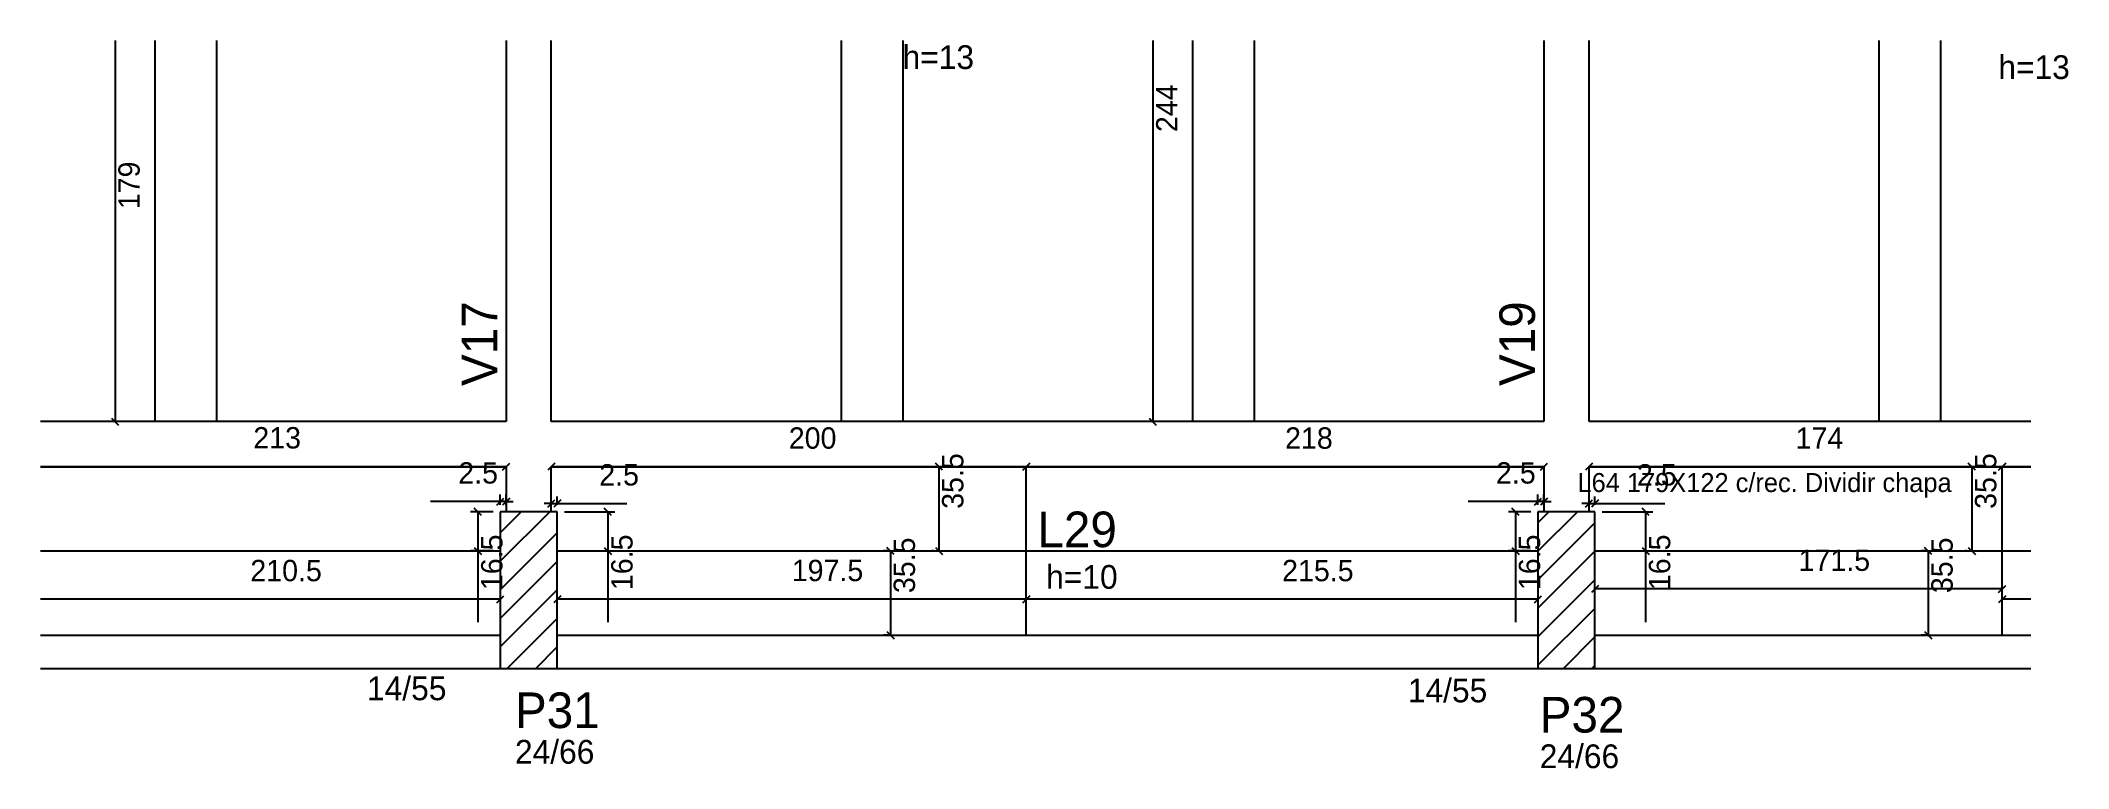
# Model space of a CAD drawing. Header units: metres. Extents: x 5167 to 6021, y 1540 to 1847.
import ezdxf

# ---------------------------------------------------------------- set-up
doc = ezdxf.new("R2010")
doc.units = ezdxf.units.M
for name, color, linetype in [('3', 7, 'Continuous'), ('4', 7, 'Continuous'), ('7', 7, 'Continuous'), ('AUX00', 7, 'Continuous'), ('Painéis', 7, 'Continuous')]:
    doc.layers.add(name, color=color, linetype=linetype)

msp = doc.modelspace()

# ---------------------------------------------------------------- linework, layer by layer
at = {"layer": '3', "color": 3, "lineweight": 25}
for p, q in [((5361.04, 1627.13), (5381.89, 1647.98)), ((5361.04, 1639.15), (5369.87, 1647.98)), ((5798.04, 1631.38), (5814.64, 1647.98)), ((5798.04, 1643.4), (5802.61, 1647.98)), ((5798.04, 1619.36), (5822.04, 1643.36)), ((5361.04, 1615.11), (5385.04, 1639.11)), ((5798.04, 1607.34), (5822.04, 1631.34)), ((5361.04, 1603.09), (5385.04, 1627.09)), ((5361.04, 1591.07), (5385.04, 1615.07)), ((5798.04, 1595.32), (5822.04, 1619.32)), ((5798.04, 1583.3), (5822.04, 1607.3)), ((5363.97, 1581.98), (5385.04, 1603.05)), ((5167.44, 1595.98), (5361.04, 1595.98)), ((5375.99, 1581.98), (5385.04, 1591.03)), ((5385.04, 1595.98), (5798.04, 1595.98)), ((5808.74, 1581.98), (5822.04, 1595.28)), ((5822.04, 1595.98), (6005.54, 1595.98)), ((5167.44, 1581.98), (5361.04, 1581.98)), ((5385.04, 1581.98), (5798.04, 1581.98)), ((5820.76, 1581.98), (5822.04, 1583.26)), ((5822.04, 1581.98), (6005.54, 1581.98))]:
    msp.add_line(p, q, dxfattribs=at)
for points in [[(5363.54, 1846.55), (5363.54, 1685.98)], [(5382.54, 1685.98), (5382.54, 1846.55)], [(5800.54, 1846.55), (5800.54, 1685.98)], [(5819.54, 1685.98), (5819.54, 1846.55)], [(5363.54, 1685.98), (5167.44, 1685.98)], [(5800.54, 1685.98), (5382.54, 1685.98)], [(6005.54, 1685.98), (5819.54, 1685.98)], [(5167.44, 1666.98), (5363.54, 1666.98)], [(5363.54, 1666.98), (5363.54, 1647.98)], [(5382.54, 1666.98), (5800.54, 1666.98)], [(5382.54, 1647.98), (5382.54, 1666.98)], [(5800.54, 1666.98), (5800.54, 1647.98)], [(5819.54, 1666.98), (6005.54, 1666.98)], [(5819.54, 1647.98), (5819.54, 1666.98)]]:
    msp.add_lwpolyline(points, dxfattribs=at)
at = {"layer": '7', "color": 7, "lineweight": 25}
for points in [[(5385.04, 1647.98), (5361.04, 1647.98)], [(5361.04, 1647.98), (5361.04, 1581.98)], [(5385.04, 1581.98), (5385.04, 1647.98)], [(5822.04, 1647.98), (5798.04, 1647.98)], [(5798.04, 1647.98), (5798.04, 1581.98)], [(5822.04, 1581.98), (5822.04, 1647.98)], [(5361.04, 1581.98), (5385.04, 1581.98)], [(5798.04, 1581.98), (5822.04, 1581.98)]]:
    msp.add_lwpolyline(points, dxfattribs=at)
at = {"layer": 'Painéis', "color": 4, "lineweight": 25}
for p, q in [((5198.8, 1846.55), (5198.8, 1685.98)), ((5635.8, 1846.55), (5635.8, 1685.98)), ((5363.54, 1666.98), (5167.44, 1666.98)), ((5582.54, 1666.98), (5382.54, 1666.98)), ((5543.51, 1666.98), (5542.76, 1666.98)), ((5545.76, 1666.98), (5545.76, 1631.48)), ((5800.54, 1666.98), (5582.54, 1666.98)), ((5993.54, 1666.98), (5819.54, 1666.98)), ((5978.51, 1666.98), (5977.76, 1666.98)), ((5980.76, 1666.98), (5980.76, 1631.48)), ((6005.54, 1666.98), (5993.54, 1666.98)), ((5361.04, 1652.28), (5331.68, 1652.28)), ((5361.04, 1650.98), (5361.04, 1655.28)), ((5363.54, 1652.28), (5361.04, 1652.28)), ((5363.54, 1650.98), (5363.54, 1655.28)), ((5363.54, 1652.28), (5366.54, 1652.28)), ((5382.54, 1651.46), (5379.54, 1651.46)), ((5382.54, 1650.98), (5382.54, 1654.46)), ((5382.54, 1651.46), (5385.04, 1651.46)), ((5385.04, 1650.98), (5385.04, 1654.46)), ((5385.04, 1651.46), (5414.4, 1651.46)), ((5798.04, 1652.28), (5768.68, 1652.28)), ((5798.04, 1650.98), (5798.04, 1655.28)), ((5800.54, 1652.28), (5798.04, 1652.28)), ((5800.54, 1650.98), (5800.54, 1655.28)), ((5800.54, 1652.28), (5803.54, 1652.28)), ((5819.54, 1651.46), (5816.54, 1651.46)), ((5819.54, 1650.98), (5819.54, 1654.46)), ((5819.54, 1651.46), (5822.04, 1651.46)), ((5822.04, 1650.98), (5822.04, 1654.46)), ((5822.04, 1651.46), (5851.4, 1651.46)), ((5358.04, 1647.98), (5348.57, 1647.98)), ((5351.57, 1647.98), (5351.57, 1631.48)), ((5388.04, 1647.98), (5409.35, 1647.98)), ((5406.35, 1647.98), (5406.35, 1631.48)), ((5795.04, 1647.98), (5785.57, 1647.98)), ((5788.57, 1647.98), (5788.57, 1631.48)), ((5825.04, 1647.98), (5846.35, 1647.98)), ((5843.35, 1647.98), (5843.35, 1631.48)), ((5358.04, 1631.48), (5348.57, 1631.48)), ((5351.57, 1631.48), (5351.57, 1601.5)), ((5388.04, 1631.48), (5409.35, 1631.48)), ((5406.35, 1631.48), (5406.35, 1601.5)), ((5524.27, 1631.48), (5522.38, 1631.48)), ((5525.38, 1631.48), (5525.38, 1595.98)), ((5543.51, 1631.48), (5542.76, 1631.48)), ((5795.04, 1631.48), (5785.57, 1631.48)), ((5788.57, 1631.48), (5788.57, 1601.5)), ((5825.04, 1631.48), (5846.35, 1631.48)), ((5843.35, 1631.48), (5843.35, 1601.5)), ((5961.27, 1631.48), (5959.38, 1631.48)), ((5962.38, 1631.48), (5962.38, 1595.98)), ((5978.51, 1631.48), (5977.76, 1631.48)), ((5993.54, 1615.5), (5822.04, 1615.5)), ((5361.04, 1611.13), (5167.44, 1611.13)), ((5582.54, 1611.13), (5385.04, 1611.13)), ((5798.04, 1611.13), (5582.54, 1611.13)), ((6005.54, 1611.13), (5993.54, 1611.13)), ((5524.27, 1595.98), (5522.38, 1595.98)), ((5961.27, 1595.98), (5959.38, 1595.98))]:
    msp.add_line(p, q, dxfattribs=at)
at = {"layer": 'Painéis', "color": 200, "lineweight": 25}
for p, q in [((5215.55, 1846.55), (5215.55, 1685.98)), ((5241.55, 1846.55), (5241.55, 1685.98)), ((5504.55, 1846.55), (5504.55, 1685.98)), ((5530.55, 1846.55), (5530.55, 1685.98)), ((5652.55, 1846.55), (5652.55, 1685.98)), ((5678.55, 1846.55), (5678.55, 1685.98)), ((5941.55, 1846.55), (5941.55, 1685.98)), ((5967.55, 1846.55), (5967.55, 1685.98)), ((5582.54, 1595.98), (5582.54, 1666.98)), ((5993.54, 1595.98), (5993.54, 1666.98)), ((5167.44, 1631.48), (5361.04, 1631.48)), ((5385.04, 1631.48), (5798.04, 1631.48)), ((5822.04, 1631.48), (6005.54, 1631.48))]:
    msp.add_line(p, q, dxfattribs=at)
at = {"layer": 'Painéis', "color": 0, "lineweight": 25}
for p, q in [((5197.3, 1687.48), (5200.3, 1684.48)), ((5634.3, 1687.48), (5637.3, 1684.48)), ((5362.04, 1665.48), (5365.04, 1668.48)), ((5384.04, 1668.48), (5381.04, 1665.48)), ((5547.26, 1665.48), (5544.26, 1668.48)), ((5584.04, 1668.48), (5581.04, 1665.48)), ((5581.04, 1665.48), (5584.04, 1668.48)), ((5799.04, 1665.48), (5802.04, 1668.48)), ((5821.04, 1668.48), (5818.04, 1665.48)), ((5982.26, 1665.48), (5979.26, 1668.48)), ((5995.04, 1668.48), (5992.04, 1665.48)), ((5992.04, 1665.48), (5995.04, 1668.48)), ((5353.07, 1646.48), (5350.07, 1649.48)), ((5359.54, 1650.78), (5362.54, 1653.78)), ((5365.04, 1653.78), (5362.04, 1650.78)), ((5381.04, 1649.96), (5384.04, 1652.96)), ((5386.54, 1652.96), (5383.54, 1649.96)), ((5407.85, 1646.48), (5404.85, 1649.48)), ((5790.07, 1646.48), (5787.07, 1649.48)), ((5796.54, 1650.78), (5799.54, 1653.78)), ((5802.04, 1653.78), (5799.04, 1650.78)), ((5818.04, 1649.96), (5821.04, 1652.96)), ((5823.54, 1652.96), (5820.54, 1649.96)), ((5844.85, 1646.48), (5841.85, 1649.48)), ((5350.07, 1632.98), (5353.07, 1629.98)), ((5404.85, 1632.98), (5407.85, 1629.98)), ((5526.88, 1629.98), (5523.88, 1632.98)), ((5544.26, 1632.98), (5547.26, 1629.98)), ((5787.07, 1632.98), (5790.07, 1629.98)), ((5841.85, 1632.98), (5844.85, 1629.98)), ((5963.88, 1629.98), (5960.88, 1632.98)), ((5979.26, 1632.98), (5982.26, 1629.98)), ((5823.54, 1617), (5820.54, 1614)), ((5992.04, 1614), (5995.04, 1617)), ((5359.54, 1609.63), (5362.54, 1612.63)), ((5386.54, 1612.63), (5383.54, 1609.63)), ((5584.04, 1612.63), (5581.04, 1609.63)), ((5581.04, 1609.63), (5584.04, 1612.63)), ((5796.54, 1609.63), (5799.54, 1612.63)), ((5995.04, 1612.63), (5992.04, 1609.63)), ((5523.88, 1597.48), (5526.88, 1594.48)), ((5960.88, 1597.48), (5963.88, 1594.48))]:
    msp.add_line(p, q, dxfattribs=at)

# ---------------------------------------------------------------- texts
at = {"layer": '3', "color": 3, "lineweight": 25}
for s, p in [('h=13', (5530.44, 1834.55)), ('h=13', (5991.9, 1830.34)), ('h=10', (5590.92, 1615.55)), ('14/55', (5304.91, 1568.6)), ('14/55', (5743.22, 1567.7)), ('24/66', (5367.22, 1541.86)), ('24/66', (5798.77, 1539.98))]:
    msp.add_text(s, height=10, dxfattribs=at).set_placement(p)
at = {"layer": '4', "color": 4, "lineweight": 25}
for s, p in [('V17', (5359.79, 1700.98)), ('V19', (5796.79, 1700.98))]:
    msp.add_text(s, height=15, rotation=90, dxfattribs=at).set_placement(p)
for s, p in [('L29', (5587.24, 1633.08)), ('P31', (5367.22, 1556.86)), ('P32', (5798.77, 1554.98))]:
    msp.add_text(s, height=15, dxfattribs=at).set_placement(p)
at = {"layer": 'AUX00', "color": 7, "lineweight": 25}
msp.add_text('L64^J179X122^Jc/rec.^JDividir chapa', height=8, dxfattribs=at).set_placement((5814.67, 1656.31))
at = {"layer": 'Painéis', "color": 240, "lineweight": 25}
for s, p in [('244', (5646.23, 1807.98)), ('179', (5209.21, 1775.48)), ('35.5', (5556.06, 1649.23)), ('35.5', (5991.06, 1649.23)), ('16.5', (5361.97, 1614.99)), ('16.5', (5416.75, 1614.99)), ('35.5', (5535.68, 1613.73)), ('16.5', (5798.97, 1614.99)), ('16.5', (5853.75, 1614.99)), ('35.5', (5972.68, 1613.73))]:
    msp.add_text(s, height=9, rotation=90, dxfattribs=at).set_placement(p)
for s, p in [('213', (5257.04, 1674.67)), ('200', (5482.54, 1674.57)), ('218', (5691.54, 1674.56)), ('174', (5906.54, 1674.54)), ('2.5', (5343.36, 1659.88)), ('2.5', (5402.72, 1659.06)), ('2.5', (5780.36, 1659.88)), ('2.5', (5839.72, 1659.06)), ('171.5', (5907.79, 1623.09)), ('210.5', (5255.79, 1618.73)), ('197.5', (5483.79, 1618.76)), ('215.5', (5690.29, 1618.73))]:
    msp.add_text(s, height=9, dxfattribs=at).set_placement(p)

doc.saveas('drawing.dxf')
